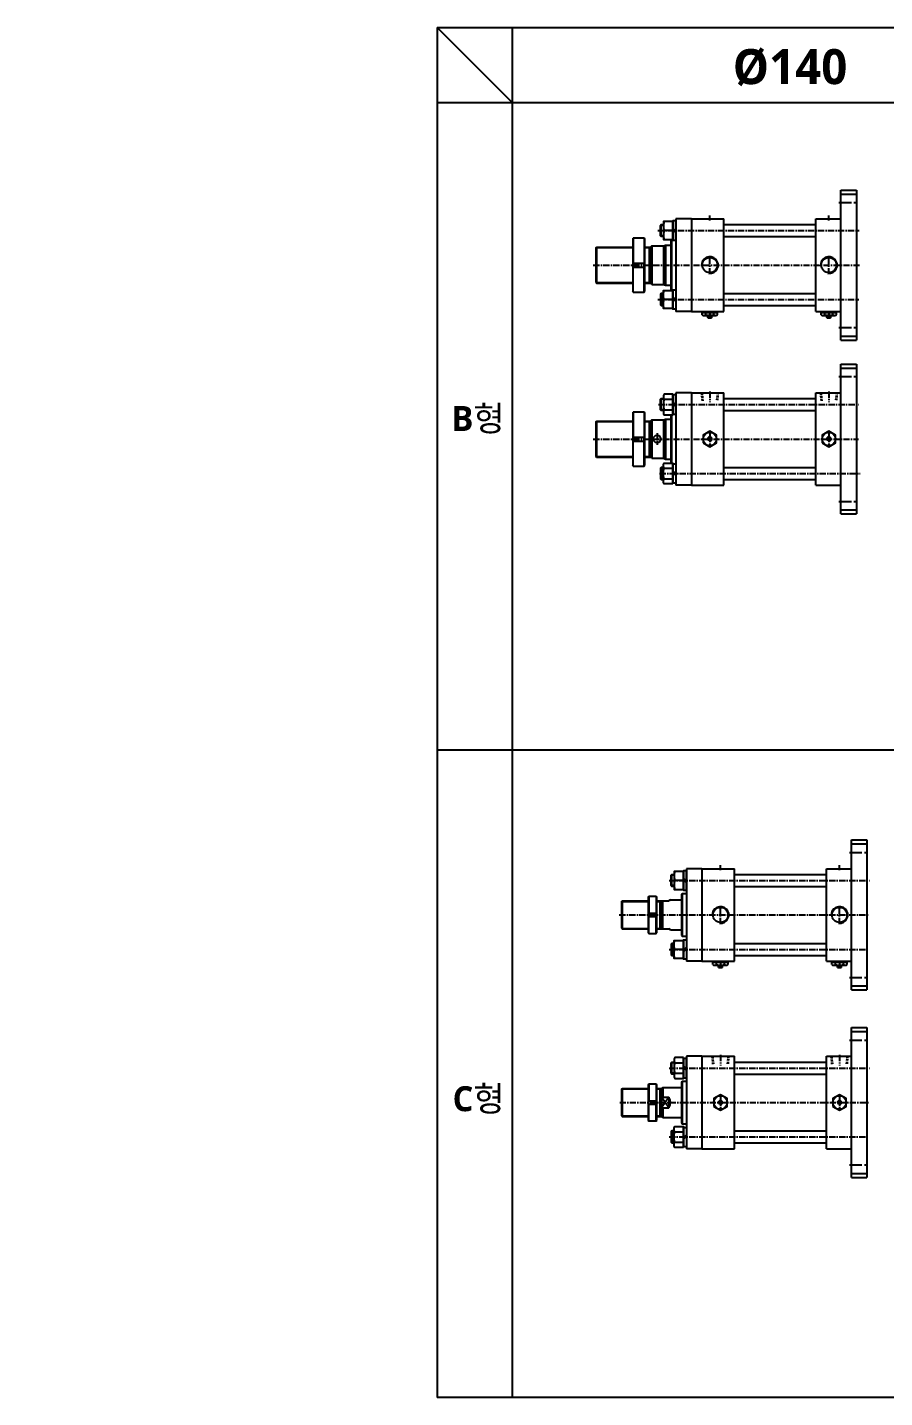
# Model space of a CAD drawing. Extents: x -819 to 9014, y 0 to 4350.
# Drawn here: x -819 to 895, y 0 to 2741 of the extents above; entities that cross this region are included whole.
import ezdxf

# ---------------------------------------------------------------- set-up
doc = ezdxf.new("R2010")
doc.units = 0
doc.header["$LTSCALE"] = 10
doc.header["$MEASUREMENT"] = 0
for name, pattern in [('CENTER', [2, 1.25, -0.25, 0.25, -0.25]), ('CENTERX2', [4, 2.5, -0.5, 0.5, -0.5]), ('HIDDEN', [0.375, 0.25, -0.125])]:
    doc.linetypes.add(name, pattern=pattern)
doc.layers.get('0').update_dxf_attribs({"linetype": 'CONTINUOUS'})
doc.layers.get('DEFPOINTS').update_dxf_attribs({"linetype": 'CONTINUOUS'})
for name, color, linetype in [('CEN', 1, 'CENTERX2'), ('ML', 7, 'CONTINUOUS'), ('THIN', 3, 'CONTINUOUS')]:
    doc.layers.add(name, color=color, linetype=linetype)
doc.styles.add('GHS', font='romans', dxfattribs={"bigfont": 'ghs'})
doc.styles.add('문자', font='romans.shx')

msp = doc.modelspace()

# ---------------------------------------------------------------- linework, layer by layer
for p, q in [((0, 2741.3), (9013.8, 2741.3)), ((0, 2741.3), (0, 0)), ((150, 2591.3), (0, 2741.3)), ((150, 2741.3), (150, 0)), ((0, 2591.3), (9013.8, 2591.3)), ((9013.8, 1295.6), (0, 1295.6)), ((9013.8, 0), (0, 0))]:
    msp.add_line(p, q)
at = {"color": 7, "linetype": 'Continuous'}
for p, q in [((529.9, 2166.2), (529.9, 2171.2)), ((529.9, 2171.2), (536.3, 2171.2)), ((530.9, 2171.2), (530.9, 2173.2)), ((530.9, 2173.2), (560.1, 2173.2)), ((536.3, 2171.2), (561.1, 2171.2)), ((537.7, 2166.2), (537.7, 2171.2)), ((553.3, 2166.2), (553.3, 2171.2)), ((560.1, 2171.2), (560.1, 2173.2)), ((561.1, 2166.2), (561.1, 2171.2)), ((767.9, 2166.2), (767.9, 2171.2)), ((767.9, 2171.2), (774.3, 2171.2)), ((768.9, 2171.2), (768.9, 2173.2)), ((768.9, 2173.2), (798.1, 2173.2)), ((774.3, 2171.2), (799.1, 2171.2)), ((775.7, 2166.2), (775.7, 2171.2)), ((791.3, 2166.2), (791.3, 2171.2)), ((798.1, 2171.2), (798.1, 2173.2)), ((799.1, 2166.2), (799.1, 2171.2)), ((533.1, 2165.2), (557.9, 2165.2)), ((541.5, 2165.4), (541.5, 2165.5)), ((541.5, 2160.7), (541.5, 2165.2)), ((541.5, 2160.7), (542, 2160.2)), ((549.5, 2160.7), (541.5, 2160.7)), ((542, 2160.2), (549, 2160.2)), ((549.5, 2160.7), (549, 2160.2)), ((549.5, 2160.7), (549.5, 2165.2)), ((771.1, 2165.2), (795.9, 2165.2)), ((779.5, 2165.4), (779.5, 2165.5)), ((779.5, 2160.7), (779.5, 2165.2)), ((779.5, 2160.7), (780, 2160.2)), ((787.5, 2160.7), (779.5, 2160.7)), ((780, 2160.2), (787, 2160.2)), ((787.5, 2160.7), (787, 2160.2)), ((787.5, 2160.7), (787.5, 2165.2)), ((551.2, 866.2), (551.2, 871.2)), ((551.2, 871.2), (557.6, 871.2)), ((552.2, 871.2), (552.2, 873.2)), ((552.2, 873.2), (581.4, 873.2)), ((554.4, 865.2), (579.2, 865.2)), ((557.6, 871.2), (582.4, 871.2)), ((559, 866.2), (559, 871.2)), ((562.8, 865.5), (562.8, 865.5)), ((562.8, 860.7), (562.8, 865.2)), ((562.8, 860.7), (563.3, 860.2)), ((570.8, 860.7), (562.8, 860.7)), ((563.3, 860.2), (570.3, 860.2)), ((570.8, 860.7), (570.3, 860.2)), ((570.8, 860.7), (570.8, 865.2)), ((574.6, 866.2), (574.6, 871.2)), ((581.4, 871.2), (581.4, 873.2)), ((582.4, 866.2), (582.4, 871.2)), ((789.2, 866.2), (789.2, 871.2)), ((789.2, 871.2), (795.6, 871.2)), ((790.2, 871.2), (790.2, 873.2)), ((790.2, 873.2), (819.4, 873.2)), ((792.4, 865.2), (817.2, 865.2)), ((795.6, 871.2), (820.4, 871.2)), ((797, 866.2), (797, 871.2)), ((800.8, 865.5), (800.8, 865.5)), ((800.8, 860.7), (800.8, 865.2)), ((800.8, 860.7), (801.3, 860.2)), ((808.8, 860.7), (800.8, 860.7)), ((801.3, 860.2), (808.3, 860.2)), ((808.8, 860.7), (808.3, 860.2)), ((808.8, 860.7), (808.8, 865.2)), ((812.6, 866.2), (812.6, 871.2)), ((819.4, 871.2), (819.4, 873.2)), ((820.4, 866.2), (820.4, 871.2))]:
    msp.add_line(p, q, dxfattribs=at)
for points in [[(532, 1910), (545.5, 1902.2), (559, 1910), (559, 1925.6), (545.5, 1933.4), (532, 1925.6)], [(544.1, 1920.3), (542.6, 1917.8), (544.1, 1915.3), (547, 1915.3), (548.4, 1917.8), (547, 1920.3)], [(770, 1910), (783.5, 1902.2), (797, 1910), (797, 1925.6), (783.5, 1933.4), (770, 1925.6)], [(782.1, 1920.3), (780.6, 1917.8), (782.1, 1915.3), (785, 1915.3), (786.4, 1917.8), (785, 1920.3)], [(553.3, 582.6), (566.8, 574.8), (580.3, 582.6), (580.3, 598.2), (566.8, 605.9), (553.3, 598.2)], [(791.3, 582.6), (804.8, 574.8), (818.3, 582.6), (818.3, 598.2), (804.8, 605.9), (791.3, 598.2)], [(565.4, 592.9), (563.9, 590.4), (565.4, 587.9), (568.3, 587.9), (569.7, 590.4), (568.3, 592.9)], [(803.4, 592.9), (801.9, 590.4), (803.4, 587.9), (806.3, 587.9), (807.7, 590.4), (806.3, 592.9)]]:
    msp.add_lwpolyline(points, close=True, dxfattribs=at)
for centre, radius in [((545.5, 1917.8), 13.5), ((545.5, 1917.8), 3.5), ((783.5, 1917.8), 13.5), ((783.5, 1917.8), 3.5), ((566.8, 590.4), 13.5), ((804.8, 590.4), 13.5), ((566.8, 590.4), 3.5), ((804.8, 590.4), 3.5)]:
    msp.add_circle(centre, radius, dxfattribs=at)
for centre, radius, start, end in [((533.1, 2170.8), 5.62, 235.6158, 270), ((533.8, 2173.4), 8.22, 241.7006, 298.2994), ((545.5, 2196.5), 31.3, 255.6172, 270.0141), ((545.5, 2196.5), 31.3, 269.9859, 284.3828), ((557.2, 2173.4), 8.22, 241.7006, 298.2994), ((771.1, 2170.8), 5.62, 235.6158, 270), ((771.8, 2173.4), 8.22, 241.7006, 298.2994), ((783.5, 2196.5), 31.3, 255.6172, 270.0141), ((783.5, 2196.5), 31.3, 269.9859, 284.3828), ((795.2, 2173.4), 8.22, 241.7006, 298.2994), ((554.4, 870.8), 5.62, 235.6158, 270), ((555.1, 873.4), 8.22, 241.7006, 298.2994), ((566.8, 896.5), 31.3, 255.6172, 270.0141), ((566.8, 896.5), 31.3, 269.9859, 284.3828), ((578.5, 873.4), 8.22, 241.7006, 298.2994), ((792.4, 870.8), 5.62, 235.6158, 270), ((793.1, 873.4), 8.22, 241.7006, 298.2994), ((804.8, 896.5), 31.3, 255.6172, 270.0141), ((804.8, 896.5), 31.3, 269.9859, 284.3828), ((816.5, 873.4), 8.22, 241.7006, 298.2994)]:
    msp.add_arc(centre, radius, start, end, dxfattribs=at)
at = {"layer": 'CEN', "color": 1, "linetype": 'CENTER', "ltscale": 2}
for p, q in [((803.5, 2390.7), (842.5, 2390.7)), ((803.5, 2140.7), (842.5, 2140.7)), ((803.5, 2042.8), (842.5, 2042.8)), ((803.5, 1792.8), (842.5, 1792.8)), ((824.8, 1090.7), (863.8, 1090.7)), ((824.8, 840.7), (863.8, 840.7)), ((824.8, 715.4), (863.8, 715.4)), ((824.8, 465.4), (863.8, 465.4))]:
    msp.add_line(p, q, dxfattribs=at)
at = {"layer": 'CEN', "color": 1, "linetype": 'CENTER'}
msp.add_line((440, 1929.3), (440, 1906.3), dxfattribs=at)
at = {"layer": 'DEFPOINTS', "color": 0, "linetype": 'ByBlock'}
for p in [(838.5, 2067.8), (467.5, 1877.8), (859.8, 740.4)]:
    msp.add_point(p, dxfattribs=at)
at = {"layer": 'ML'}
for p, q in [((807.5, 2115.7), (807.5, 2415.7)), ((807.5, 2415.7), (838.5, 2415.7)), ((838.5, 2415.7), (838.5, 2115.7)), ((807.5, 2407.7), (838.5, 2407.7)), ((477.5, 2358.2), (477.5, 2173.2)), ((508.5, 2358.2), (477.5, 2358.2)), ((508.5, 2358.2), (508.5, 2173.2)), ((508.5, 2358.2), (573.5, 2358.2)), ((573.5, 2173.2), (573.5, 2358.2)), ((757.5, 2173.2), (757.5, 2358.2)), ((757.5, 2358.2), (807.5, 2358.2)), ((448.3, 2322.7), (448.3, 2346.7)), ((452.6, 2350.3), (452.6, 2319.1)), ((471.6, 2334.7), (454.2, 2334.7)), ((471.6, 2339.3), (477.5, 2333.4)), ((471.6, 2336), (477.5, 2330.1)), ((391.3, 2318.7), (392.3, 2319.7)), ((391.3, 2318.7), (391.3, 2212.7)), ((414.3, 2319.7), (392.3, 2319.7)), ((392.3, 2319.7), (392.3, 2269.7)), ((414.3, 2319.7), (414.3, 2269.7)), ((414.3, 2319.7), (415.3, 2318.7)), ((415.3, 2212.7), (415.3, 2318.7)), ((429.5, 2304.2), (427.5, 2302.2)), ((429.5, 2304.2), (452.5, 2304.2)), ((429.5, 2304.2), (429.5, 2227.2)), ((452.5, 2304.2), (456.5, 2305.7)), ((452.5, 2304.2), (452.5, 2227.2)), ((456.5, 2305.7), (456.5, 2225.7)), ((456.5, 2305.7), (467.5, 2305.7)), ((467.5, 2316.7), (467.5, 2214.7)), ((469, 2316.7), (469, 2214.7)), ((317.5, 2300.2), (319, 2301.7)), ((317.5, 2300.2), (317.5, 2231.2)), ((319, 2301.7), (319, 2229.7)), ((319, 2301.7), (391.3, 2301.7)), ((415.3, 2301.7), (427.5, 2301.7)), ((424.5, 2301.7), (424.5, 2229.7)), ((427.5, 2302.2), (427.5, 2229.2)), ((391.3, 2269.7), (415.3, 2269.7)), ((391.3, 2261.7), (415.3, 2261.7)), ((392.3, 2211.7), (392.3, 2261.7)), ((414.3, 2211.7), (414.3, 2261.7)), ((317.5, 2231.2), (319, 2229.7)), ((319, 2229.7), (391.3, 2229.7)), ((415.3, 2229.7), (427.5, 2229.7)), ((429.5, 2227.2), (427.5, 2229.2)), ((429.5, 2227.2), (452.5, 2227.2)), ((452.5, 2227.2), (456.5, 2225.7)), ((456.5, 2225.7), (467.5, 2225.7)), ((392.3, 2211.7), (391.3, 2212.7)), ((392.3, 2211.7), (414.3, 2211.7)), ((414.3, 2211.7), (415.3, 2212.7)), ((448.3, 2208.7), (448.3, 2184.7)), ((452.6, 2181.1), (452.6, 2212.3)), ((471.6, 2196.7), (454.2, 2196.7)), ((471.6, 2195.4), (477.5, 2201.3)), ((471.6, 2192.1), (477.5, 2198)), ((508.5, 2173.2), (477.5, 2173.2)), ((508.5, 2173.2), (573.5, 2173.2)), ((757.5, 2173.2), (807.5, 2173.2)), ((807.5, 2123.7), (838.5, 2123.7)), ((807.5, 2115.7), (838.5, 2115.7)), ((807.5, 1767.8), (807.5, 2067.8)), ((807.5, 2067.8), (838.5, 2067.8)), ((807.5, 2059.8), (838.5, 2059.8)), ((838.5, 2067.8), (838.5, 1767.8)), ((452.6, 2002.4), (452.6, 1971.2)), ((508.5, 2010.3), (477.5, 2010.3)), ((477.5, 2010.3), (477.5, 1825.3)), ((508.5, 2010.3), (508.5, 1825.3)), ((508.5, 2010.3), (573.5, 2010.3)), ((573.5, 1825.3), (573.5, 2010.3)), ((757.5, 1825.3), (757.5, 2010.3)), ((757.5, 2010.3), (807.5, 2010.3)), ((448.3, 1974.8), (448.3, 1998.8)), ((454.2, 1997.2), (471.6, 1997.2)), ((454.2, 1976.4), (471.6, 1976.4)), ((471.6, 1991.4), (477.5, 1985.5)), ((471.6, 1988.1), (477.5, 1982.2)), ((317.5, 1952.3), (319, 1953.8)), ((317.5, 1952.3), (317.5, 1883.3)), ((319, 1953.8), (391.3, 1953.8)), ((319, 1953.8), (319, 1881.8)), ((391.3, 1970.8), (392.3, 1971.8)), ((391.3, 1970.8), (391.3, 1864.8)), ((392.3, 1971.8), (392.3, 1921.8)), ((414.3, 1971.8), (392.3, 1971.8)), ((414.3, 1971.8), (414.3, 1921.8)), ((414.3, 1971.8), (415.3, 1970.8)), ((415.3, 1864.8), (415.3, 1970.8)), ((415.3, 1953.8), (427.5, 1953.8)), ((424.5, 1953.8), (424.5, 1881.8)), ((429.5, 1956.3), (427.5, 1954.3)), ((427.5, 1954.3), (427.5, 1881.3)), ((429.5, 1956.3), (429.5, 1879.3)), ((429.5, 1956.3), (452.5, 1956.3)), ((452.5, 1956.3), (456.5, 1957.8)), ((452.5, 1956.3), (452.5, 1879.3)), ((456.5, 1957.8), (456.5, 1877.8)), ((456.5, 1957.8), (467.5, 1957.8)), ((467.5, 1966), (467.5, 1869.6)), ((469, 1966), (469, 1869.6)), ((391.3, 1921.8), (415.3, 1921.8)), ((391.3, 1913.8), (415.3, 1913.8)), ((392.3, 1863.8), (392.3, 1913.8)), ((414.3, 1863.8), (414.3, 1913.8)), ((317.5, 1883.3), (319, 1881.8)), ((319, 1881.8), (391.3, 1881.8)), ((392.3, 1863.8), (391.3, 1864.8)), ((414.3, 1863.8), (415.3, 1864.8)), ((415.3, 1881.8), (427.5, 1881.8)), ((429.5, 1879.3), (427.5, 1881.3)), ((429.5, 1879.3), (452.5, 1879.3)), ((452.5, 1879.3), (456.5, 1877.8)), ((452.6, 1833.2), (452.6, 1864.4)), ((456.5, 1877.8), (467.5, 1877.8)), ((392.3, 1863.8), (414.3, 1863.8)), ((448.3, 1860.8), (448.3, 1836.8)), ((454.2, 1859.2), (471.6, 1859.2)), ((454.2, 1838.4), (471.6, 1838.4)), ((471.6, 1847.5), (477.5, 1853.4)), ((471.6, 1844.2), (477.5, 1850.1)), ((508.5, 1825.3), (477.5, 1825.3)), ((508.5, 1825.3), (573.5, 1825.3)), ((757.5, 1825.3), (807.5, 1825.3)), ((807.5, 1775.8), (838.5, 1775.8)), ((807.5, 1767.8), (838.5, 1767.8)), ((828.8, 815.7), (828.8, 1115.7)), ((828.8, 1115.7), (859.8, 1115.7)), ((828.8, 1107.7), (859.8, 1107.7)), ((859.8, 1115.7), (859.8, 815.7)), ((469.6, 1022.7), (469.6, 1046.7)), ((473.9, 1050.3), (473.9, 1019.1)), ((498.8, 1058.2), (498.8, 873.2)), ((529.8, 1058.2), (498.8, 1058.2)), ((529.8, 1058.2), (529.8, 873.2)), ((529.8, 1058.2), (594.8, 1058.2)), ((594.8, 873.2), (594.8, 1058.2)), ((778.8, 873.2), (778.8, 1058.2)), ((778.8, 1058.2), (828.8, 1058.2)), ((492.9, 1034.7), (475.5, 1034.7)), ((492.9, 1039.3), (498.8, 1033.4)), ((492.9, 1036), (498.8, 1030.1)), ((368.8, 992.2), (370.3, 993.7)), ((368.8, 992.2), (368.8, 939.2)), ((370.3, 993.7), (370.3, 937.7)), ((422.2, 1001.7), (423.2, 1002.7)), ((422.2, 1001.7), (422.2, 929.7)), ((423.2, 1002.7), (423.2, 969.2)), ((438.2, 1002.7), (423.2, 1002.7)), ((438.2, 1002.7), (438.2, 969.2)), ((438.2, 1002.7), (439.2, 1001.7)), ((439.2, 929.7), (439.2, 1001.7)), ((445.8, 993.7), (445.8, 937.7)), ((448.8, 993.7), (448.8, 937.7)), ((451.8, 937.7), (451.8, 993.7)), ((466.8, 995.7), (463.8, 993.7)), ((488.8, 1006.7), (490.3, 1008.2)), ((488.8, 1006.7), (488.8, 924.7)), ((490.3, 1008.2), (490.3, 923.2)), ((422.2, 969.2), (439.2, 969.2)), ((422.2, 962.2), (439.2, 962.2)), ((423.2, 928.7), (423.2, 962.2)), ((438.2, 928.7), (438.2, 962.2)), ((368.8, 939.2), (370.3, 937.7)), ((466.8, 935.7), (463.8, 937.7)), ((422.2, 929.7), (423.2, 928.7)), ((423.2, 928.7), (438.2, 928.7)), ((438.2, 928.7), (439.2, 929.7)), ((469.6, 908.7), (469.6, 884.7)), ((473.9, 881.1), (473.9, 912.3)), ((488.8, 924.7), (490.3, 923.2)), ((492.9, 896.7), (475.5, 896.7)), ((492.9, 895.4), (498.8, 901.3)), ((492.9, 892.1), (498.8, 898)), ((529.8, 873.2), (498.8, 873.2)), ((529.8, 873.2), (594.8, 873.2)), ((778.8, 873.2), (828.8, 873.2)), ((828.8, 823.7), (859.8, 823.7)), ((828.8, 815.7), (859.8, 815.7)), ((828.8, 440.4), (828.8, 740.4)), ((828.8, 740.4), (859.8, 740.4)), ((859.8, 740.4), (859.8, 440.4)), ((828.8, 732.4), (859.8, 732.4)), ((469.6, 647.4), (469.6, 671.4)), ((473.9, 674.9), (473.9, 643.8)), ((475.5, 669.8), (492.9, 669.8)), ((492.9, 664), (498.8, 658.1)), ((492.9, 660.6), (498.8, 654.7)), ((529.8, 682.9), (498.8, 682.9)), ((498.8, 682.9), (498.8, 497.9)), ((529.8, 682.9), (529.8, 497.9)), ((529.8, 682.9), (594.8, 682.9)), ((594.8, 497.9), (594.8, 682.9)), ((778.8, 497.9), (778.8, 682.9)), ((778.8, 682.9), (828.8, 682.9)), ((475.5, 649), (492.9, 649)), ((488.8, 631.4), (490.3, 632.9)), ((488.8, 631.4), (488.8, 549.4)), ((490.3, 632.9), (490.3, 547.9)), ((368.8, 616.9), (370.3, 618.4)), ((368.8, 616.9), (368.8, 563.9)), ((370.3, 618.4), (370.3, 562.4)), ((422.2, 626.4), (423.2, 627.4)), ((422.2, 626.4), (422.2, 554.4)), ((438.2, 627.4), (423.2, 627.4)), ((423.2, 627.4), (423.2, 593.9)), ((438.2, 627.4), (439.2, 626.4)), ((438.2, 627.4), (438.2, 593.9)), ((439.2, 554.4), (439.2, 626.4)), ((445.8, 618.4), (445.8, 562.4)), ((451.8, 620.4), (448.8, 618.6)), ((448.8, 618.6), (448.8, 562.1)), ((451.8, 620.4), (451.8, 601.1)), ((422.2, 593.9), (439.2, 593.9)), ((422.2, 586.9), (439.2, 586.9)), ((423.2, 553.4), (423.2, 586.9)), ((438.2, 553.4), (438.2, 586.9)), ((448.8, 601.1), (463.8, 601.1)), ((448.8, 579.6), (463.8, 579.6)), ((451.8, 579.6), (451.8, 560.4)), ((463.8, 601.1), (463.8, 579.6)), ((368.8, 563.9), (370.3, 562.4)), ((422.2, 554.4), (423.2, 553.4)), ((423.2, 553.4), (438.2, 553.4)), ((438.2, 553.4), (439.2, 554.4)), ((451.8, 560.4), (448.8, 562.1)), ((488.8, 549.4), (490.3, 547.9)), ((469.6, 533.4), (469.6, 509.4)), ((473.9, 505.8), (473.9, 536.9)), ((475.5, 531.8), (492.9, 531.8)), ((492.9, 520.1), (498.8, 526)), ((492.9, 516.7), (498.8, 522.6)), ((475.5, 511), (492.9, 511)), ((529.8, 497.9), (498.8, 497.9)), ((529.8, 497.9), (594.8, 497.9)), ((778.8, 497.9), (828.8, 497.9)), ((828.8, 448.4), (859.8, 448.4)), ((828.8, 440.4), (859.8, 440.4))]:
    msp.add_line(p, q, dxfattribs=at)
at = {"layer": 'ML', "color": 1, "linetype": 'CENTER'}
for p, q in [((545.5, 2354.9), (545.5, 2365.3)), ((783.5, 2354.9), (783.5, 2365.3)), ((441.7, 2334.7), (844.1, 2334.7)), ((545.5, 2247.4), (545.5, 2284)), ((783.5, 2247.4), (783.5, 2284)), ((312.5, 2265.7), (845.6, 2265.7)), ((441.6, 2196.7), (843.8, 2196.7)), ((545.5, 2174), (545.5, 2164.5)), ((783.5, 2174), (783.5, 2164.5)), ((545.5, 2013), (545.5, 1991.8)), ((783.5, 2013), (783.5, 1991.8)), ((442.7, 1986.8), (843.6, 1986.8)), ((545.5, 1928.8), (545.5, 1906.8)), ((783.5, 1928.8), (783.5, 1906.8)), ((312.5, 1917.8), (843, 1917.8)), ((445.1, 1848.8), (846.3, 1848.8)), ((566.8, 1054.9), (566.8, 1065.3)), ((804.8, 1054.9), (804.8, 1065.3)), ((464, 1034.7), (864.9, 1034.7)), ((364.4, 965.7), (862.8, 965.7)), ((566.8, 947.4), (566.8, 984)), ((804.8, 947.4), (804.8, 984)), ((464, 896.7), (863.9, 896.7)), ((566.8, 874), (566.8, 864.5)), ((804.8, 874), (804.8, 864.5)), ((566.8, 685.6), (566.8, 664.3)), ((804.8, 685.6), (804.8, 664.3)), ((464, 659.4), (864.9, 659.4)), ((365.2, 590.4), (864.5, 590.4)), ((566.8, 601.4), (566.8, 579.4)), ((804.8, 601.4), (804.8, 579.4)), ((464, 521.4), (863.9, 521.4))]:
    msp.add_line(p, q, dxfattribs=at)
at = {"layer": 'ML', "color": 7, "linetype": 'Continuous'}
for p, q in [((573.5, 2346.7), (757.5, 2346.7)), ((573.5, 2322.7), (757.5, 2322.7)), ((573.5, 2208.7), (757.5, 2208.7)), ((573.5, 2184.7), (757.5, 2184.7)), ((573.5, 1998.8), (757.5, 1998.8)), ((573.5, 1974.8), (757.5, 1974.8)), ((573.5, 1860.8), (757.5, 1860.8)), ((573.5, 1836.8), (757.5, 1836.8)), ((594.8, 1046.7), (778.8, 1046.7)), ((594.8, 1022.7), (778.8, 1022.7)), ((370.3, 993.7), (422.2, 993.7)), ((439.2, 993.7), (448.8, 993.7)), ((448.8, 993.7), (463.8, 993.7)), ((466.8, 995.7), (488.8, 995.7)), ((490.3, 1008.2), (498.8, 1008.2)), ((370.3, 937.7), (422.2, 937.7)), ((439.2, 937.7), (448.8, 937.7)), ((448.8, 937.7), (463.8, 937.7)), ((466.8, 935.7), (488.8, 935.7)), ((490.3, 923.2), (498.8, 923.2)), ((594.8, 908.7), (778.8, 908.7)), ((594.8, 884.7), (778.8, 884.7)), ((594.8, 671.4), (778.8, 671.4)), ((490.3, 632.9), (498.8, 632.9)), ((594.8, 647.4), (778.8, 647.4)), ((370.3, 618.4), (422.2, 618.4)), ((439.2, 618.4), (448.8, 618.4)), ((451.8, 620.4), (488.8, 620.4)), ((370.3, 562.4), (422.2, 562.4)), ((439.2, 562.4), (448.8, 562.4)), ((451.8, 560.4), (488.8, 560.4)), ((490.3, 547.9), (498.8, 547.9)), ((594.8, 533.4), (778.8, 533.4)), ((594.8, 509.4), (778.8, 509.4))]:
    msp.add_line(p, q, dxfattribs=at)
at = {"layer": 'ML', "color": 2}
for p, q in [((318, 2300.7), (391.3, 2300.7)), ((415.3, 2300.7), (424.5, 2300.7)), ((424.5, 2300.7), (426.3, 2301.7)), ((318, 2230.7), (391.3, 2230.7)), ((415.3, 2230.7), (424.5, 2230.7)), ((424.5, 2230.7), (426.3, 2229.7)), ((542, 2165.4), (542, 2165.4)), ((542, 2160.2), (542, 2165.2)), ((549, 2160.2), (549, 2165.2)), ((780, 2165.4), (780, 2165.4)), ((780, 2160.2), (780, 2165.2)), ((787, 2160.2), (787, 2165.2)), ((318, 1952.8), (391.3, 1952.8)), ((415.3, 1952.8), (424.5, 1952.8)), ((424.5, 1952.8), (426.3, 1953.8)), ((318, 1882.8), (391.3, 1882.8)), ((415.3, 1882.8), (424.5, 1882.8)), ((424.5, 1882.8), (426.3, 1881.8)), ((445.8, 992.7), (447.6, 993.7)), ((445.8, 938.7), (447.6, 937.7)), ((563.3, 865.4), (563.3, 865.4)), ((563.3, 860.2), (563.3, 865.2)), ((570.3, 860.2), (570.3, 865.2)), ((801.3, 865.4), (801.3, 865.4)), ((801.3, 860.2), (801.3, 865.2)), ((808.3, 860.2), (808.3, 865.2)), ((445.8, 617.4), (447.6, 618.4)), ((463.8, 601.1), (448.8, 579.6)), ((463.8, 579.6), (448.8, 601.1)), ((445.8, 563.4), (447.6, 562.4))]:
    msp.add_line(p, q, dxfattribs=at)
at = {"layer": 'ML', "color": 6, "linetype": 'HIDDEN', "ltscale": 1.5}
for p, q in [((530.5, 1994.3), (528.9, 2010.3)), ((532.1, 1994.3), (530.5, 2010.3)), ((560.5, 2010.3), (558.9, 1994.3)), ((562.1, 2010.3), (560.5, 1994.3)), ((768.5, 1994.3), (766.9, 2010.3)), ((770.1, 1994.3), (768.5, 2010.3)), ((798.5, 2010.3), (796.9, 1994.3)), ((800.1, 2010.3), (798.5, 1994.3)), ((551.8, 666.9), (550.2, 682.9)), ((553.4, 666.9), (551.8, 682.9)), ((581.8, 682.9), (580.2, 666.9)), ((583.4, 682.9), (581.8, 666.9)), ((789.8, 666.9), (788.2, 682.9)), ((791.4, 666.9), (789.8, 682.9)), ((819.8, 682.9), (818.2, 666.9)), ((821.4, 682.9), (819.8, 666.9))]:
    msp.add_line(p, q, dxfattribs=at)
at = {"layer": 'ML', "color": 2, "linetype": 'Continuous'}
for p, q in [((369.3, 992.7), (422.2, 992.7)), ((439.2, 992.7), (445.8, 992.7)), ((369.3, 938.7), (422.2, 938.7)), ((439.2, 938.7), (445.8, 938.7)), ((369.3, 617.4), (422.2, 617.4)), ((439.2, 617.4), (445.8, 617.4)), ((369.3, 563.4), (422.2, 563.4)), ((439.2, 563.4), (445.8, 563.4))]:
    msp.add_line(p, q, dxfattribs=at)
at = {"layer": 'ML'}
for points in [[(452.6, 2322.7), (448.3, 2322.7), (446.6, 2324.3), (446.6, 2345.1), (448.3, 2346.7), (452.6, 2346.7)], [(477.5, 2315.3), (477.5, 2354), (471.6, 2354), (471.6, 2315.3), (477.5, 2315.3)], [(452.6, 2208.7), (448.3, 2208.7), (446.6, 2207.1), (446.6, 2186.3), (448.3, 2184.7), (452.6, 2184.7)], [(477.5, 2216), (477.5, 2177.3), (471.6, 2177.3), (471.6, 2216), (477.5, 2216)], [(477.5, 1967.5), (477.5, 2006.2), (471.6, 2006.2), (471.6, 1967.5), (477.5, 1967.5)], [(452.6, 1974.8), (448.3, 1974.8), (446.6, 1976.4), (446.6, 1997.2), (448.3, 1998.8), (452.6, 1998.8)], [(477.5, 1868.2), (477.5, 1829.5), (471.6, 1829.5), (471.6, 1868.2), (477.5, 1868.2)], [(452.6, 1860.8), (448.3, 1860.8), (446.6, 1859.2), (446.6, 1838.4), (448.3, 1836.8), (452.6, 1836.8)], [(473.9, 1022.7), (469.6, 1022.7), (467.9, 1024.3), (467.9, 1045.1), (469.6, 1046.7), (473.9, 1046.7)], [(498.8, 1015.3), (498.8, 1054), (492.9, 1054), (492.9, 1015.3), (498.8, 1015.3)], [(473.9, 908.7), (469.6, 908.7), (467.9, 907.1), (467.9, 886.3), (469.6, 884.7), (473.9, 884.7)], [(498.8, 916), (498.8, 877.3), (492.9, 877.3), (492.9, 916), (498.8, 916)], [(473.9, 647.4), (469.6, 647.4), (467.9, 649), (467.9, 669.7), (469.6, 671.4), (473.9, 671.4)], [(498.8, 640), (498.8, 678.7), (492.9, 678.7), (492.9, 640), (498.8, 640)], [(473.9, 533.4), (469.6, 533.4), (467.9, 531.7), (467.9, 511), (469.6, 509.4), (473.9, 509.4)], [(498.8, 540.7), (498.8, 502), (492.9, 502), (492.9, 540.7), (498.8, 540.7)]]:
    msp.add_lwpolyline(points, dxfattribs=at)
for points in [[(471.6, 2352.7), (452.6, 2352.7), (452.6, 2316.7), (471.6, 2316.7)], [(471.6, 2178.7), (452.6, 2178.7), (452.6, 2214.7), (471.6, 2214.7)], [(492.9, 1052.7), (473.9, 1052.7), (473.9, 1016.7), (492.9, 1016.7)], [(492.9, 878.7), (473.9, 878.7), (473.9, 914.7), (492.9, 914.7)]]:
    msp.add_lwpolyline(points, close=True, dxfattribs=at)
for points in [[(454.2, 2352.7, 0.178633), (454.2, 2334.7, 0.178633), (454.2, 2316.7)], [(454.2, 2178.7, -0.178633), (454.2, 2196.7, -0.178633), (454.2, 2214.7)], [(471.6, 2007.6), (454.2, 2007.6, 0.309401), (454.2, 1997.2, 0.154701), (454.2, 1976.4, 0.309401), (454.2, 1966), (471.6, 1966), (471.6, 2007.6)], [(471.6, 1828), (454.2, 1828, -0.309401), (454.2, 1838.4, -0.154701), (454.2, 1859.2, -0.309401), (454.2, 1869.6), (471.6, 1869.6), (471.6, 1828)], [(475.5, 1052.7, 0.178633), (475.5, 1034.7, 0.178633), (475.5, 1016.7)], [(475.5, 878.7, -0.178633), (475.5, 896.7, -0.178633), (475.5, 914.7)], [(492.9, 680.1), (475.5, 680.1, 0.309401), (475.5, 669.8, 0.154701), (475.5, 649, 0.309401), (475.5, 638.6), (492.9, 638.6), (492.9, 680.1)], [(492.9, 500.6), (475.5, 500.6, -0.309401), (475.5, 511, -0.154701), (475.5, 531.8, -0.309401), (475.5, 542.1), (492.9, 542.1), (492.9, 500.6)]]:
    msp.add_lwpolyline(points, format="xyb", dxfattribs=at)
for centre, radius in [((545.5, 2265.7), 15), ((783.5, 2265.7), 15), ((440, 1917.8), 7.5), ((566.8, 965.7), 15), ((804.8, 965.7), 15)]:
    msp.add_circle(centre, radius, dxfattribs=at)
at = {"layer": 'ML', "color": 2}
for centre, radius, start, end in [((545.5, 2265.7), 16.6, 262.807, 186.1554), ((783.5, 2265.7), 16.6, 262.807, 186.1554), ((545.5, 1917.8), 4, 270, 180), ((783.5, 1917.8), 4, 270, 180), ((566.8, 965.7), 16.6, 262.807, 186.1554), ((804.8, 965.7), 16.6, 262.807, 186.1554), ((566.8, 590.4), 4, 270, 180), ((804.8, 590.4), 4, 270, 180)]:
    msp.add_arc(centre, radius, start, end, dxfattribs=at)
at = {"layer": 'ML'}
msp.add_arc((446, 590.4), 20.8, 328.8704, 31.1296, dxfattribs=at)
at = {"layer": 'THIN', "color": 2}
for p, q in [((452.6, 2345.1), (446.6, 2345.1)), ((452.6, 2324.3), (446.6, 2324.3)), ((452.6, 2207.1), (446.6, 2207.1)), ((452.6, 2186.3), (446.6, 2186.3)), ((452.6, 1997.2), (446.6, 1997.2)), ((452.6, 1976.4), (446.6, 1976.4)), ((452.6, 1859.2), (446.6, 1859.2)), ((452.6, 1838.4), (446.6, 1838.4)), ((473.9, 1045.1), (467.9, 1045.1)), ((473.9, 1024.3), (467.9, 1024.3)), ((473.9, 907.1), (467.9, 907.1)), ((473.9, 886.3), (467.9, 886.3)), ((473.9, 669.7), (467.9, 669.7)), ((473.9, 649), (467.9, 649)), ((473.9, 531.7), (467.9, 531.7)), ((473.9, 511), (467.9, 511))]:
    msp.add_line(p, q, dxfattribs=at)

# ---------------------------------------------------------------- texts
at = {"attachment_point": 1, "style": '문자'}
for s, width, gutter_width, heights, insert, char_height in [('{\\fMalgun Gothic|b1|i0|c129|p50;%%C140}', 124.533, 16, [-75.6], (591.4, 2697.8), 70), ('{\\fMalgun Gothic|b1|i0|c129|p50;B형}', 655.383, 160, [-66.4], (28.8, 1983.9), 50), ('{\\fMalgun Gothic|b1|i0|c129|p50;C형}', 655.383, 160, [-66.4], (31, 623), 50)]:
    msp.add_mtext_dynamic_manual_height_columns(s, width=width, gutter_width=gutter_width, heights=heights, dxfattribs=dict(at, insert=insert, char_height=char_height))
at = {"layer": 'ML', "color": 2, "insert": (-819.3, 74.1), "char_height": 3, "attachment_point": 7, "style": 'GHS'}
msp.add_mtext('\\A1;', dxfattribs=at)

doc.saveas('drawing.dxf')
